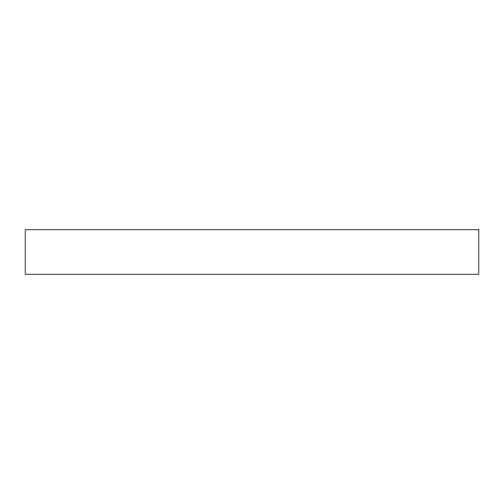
<?xml version="1.0" encoding="UTF-8"?>
<svg xmlns="http://www.w3.org/2000/svg" width="504" height="504" viewBox="0 0 504 504"><rect width="100%" height="100%" fill="white"/><g stroke="black" fill="none" stroke-linecap="round" stroke-linejoin="round"><path stroke-width="0.76" d="M478.8 229.767L25.2 229.767L25.2 274.233L478.8 274.233L478.8 229.767"/></g></svg>
